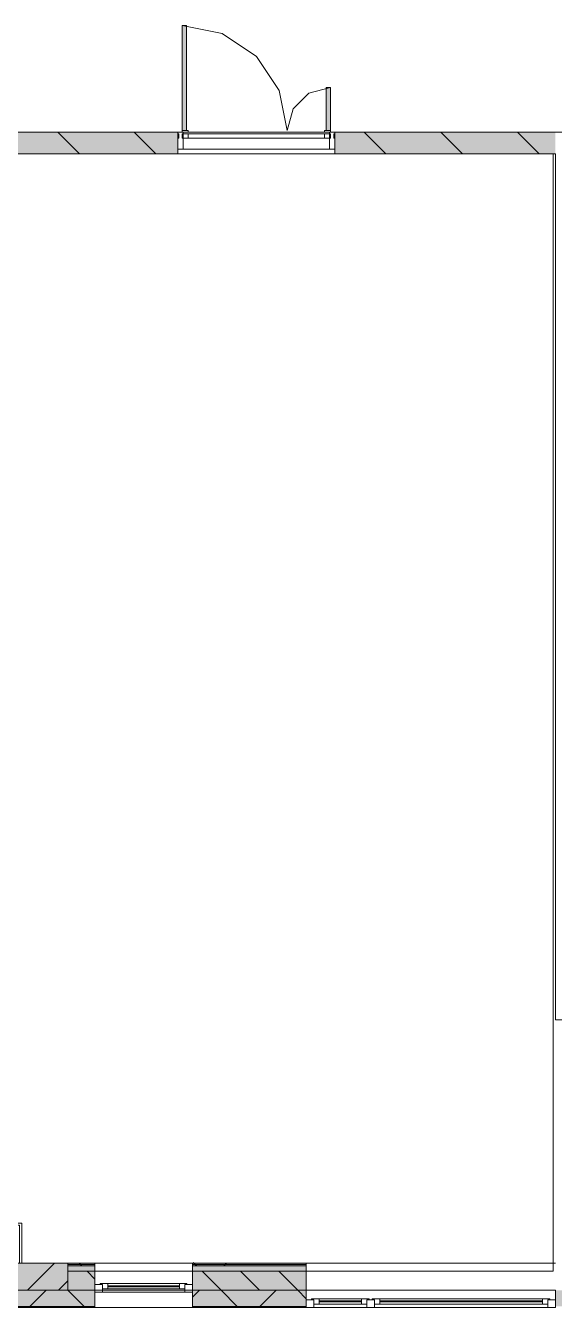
# Model space of a CAD drawing. Header units: millimetres. Extents: x -3817 to 677485, y -22715 to 103890.
# Drawn here: x 10526.2 to 10564.6, y -19605.9 to -19512.7 of the extents above; entities that cross this region are included whole.
import ezdxf

# ---------------------------------------------------------------- set-up
doc = ezdxf.new("R2010")
doc.units = ezdxf.units.MM
doc.layers.add('PDF _Геометрия', color=7, linetype='Continuous', true_color=0x1d1d1d)
doc.layers.add('PDF _Сплошная заливка', color=7, linetype='Continuous', true_color=0xffffff)

msp = doc.modelspace()

# ---------------------------------------------------------------- hatches: boundary and pattern name
at = {"layer": 'PDF _Сплошная заливка', "transparency": 33554559}
h = msp.add_hatch(color=256, dxfattribs=at)
h.paths.add_polyline_path([(10548.668, -19521.986), (10564.691, -19521.986), (10564.691, -19520.411), (10548.668, -19520.411)], flags=0)
h.paths.add_polyline_path([(10530.124, -19521.986), (10537.251, -19521.986), (10537.251, -19520.411), (10521.228, -19520.411), (10521.228, -19521.986)], flags=0)
h = msp.add_hatch(color=256, dxfattribs=at)
h.paths.add_polyline_path([(10657.933, -19604.66), (10660.751, -19604.66), (10660.751, -19603.086), (10656.814, -19603.086), (10656.814, -19604.66)], flags=0)
h.paths.add_polyline_path([(10683.495, -19604.66), (10688.309, -19604.66), (10688.309, -19603.086), (10682.01, -19603.086), (10682.01, -19604.66)], flags=0)
h.paths.add_polyline_path([(10631.618, -19604.66), (10631.618, -19603.086), (10623.35, -19603.086), (10623.35, -19604.66)], flags=0)
h.paths.add_polyline_path([(10578.864, -19604.66), (10589.1, -19604.66), (10589.1, -19603.086), (10578.864, -19603.086)], flags=0)
h.paths.add_polyline_path([(10531.228, -19604.66), (10531.228, -19603.282), (10529.259, -19603.282), (10529.259, -19604.66), (10530.124, -19604.66)], flags=0)
h.paths.add_polyline_path([(10544.731, -19604.66), (10546.581, -19604.66), (10546.581, -19603.282), (10538.314, -19603.282), (10538.314, -19604.66)], flags=0)
h.paths.add_polyline_path([(10614.296, -19604.66), (10616.264, -19604.66), (10616.264, -19603.086), (10614.296, -19603.086)], flags=0)
h.paths.add_polyline_path([(10446.135, -19604.66), (10451.309, -19604.66), (10451.309, -19603.086), (10445.01, -19603.086), (10445.01, -19604.66), (10445.168, -19604.66)], flags=0)
h.paths.add_polyline_path([(10474.537, -19604.66), (10482.804, -19604.66), (10482.804, -19603.282), (10474.537, -19603.282)], flags=0)
h.paths.add_polyline_path([(10465.482, -19604.66), (10467.45, -19604.66), (10467.45, -19603.282), (10465.482, -19603.282)], flags=0)
h.paths.add_polyline_path([(10515.086, -19604.66), (10522.173, -19604.66), (10522.173, -19603.086), (10515.086, -19603.086)], flags=0)
msp.add_hatch(color=256, dxfattribs=at).paths.add_polyline_path([(10522.821, -19604.66), (10529.259, -19604.66), (10529.259, -19602.692), (10522.173, -19602.692), (10522.173, -19604.66)])
h = msp.add_hatch(color=256, dxfattribs=at)
h.paths.add_polyline_path([(10546.581, -19602.79), (10546.581, -19602.692), (10538.314, -19602.692), (10538.314, -19602.79), (10544.731, -19602.79)], flags=0)
h.paths.add_polyline_path([(10529.259, -19602.79), (10531.228, -19602.79), (10531.228, -19602.692), (10529.259, -19602.692)], flags=0)
h = msp.add_hatch(color=256, dxfattribs=at)
h.paths.add_polyline_path([(10544.731, -19602.889), (10546.581, -19602.889), (10546.581, -19602.79), (10538.314, -19602.79), (10538.314, -19602.889)], flags=0)
h.paths.add_polyline_path([(10529.259, -19602.889), (10531.228, -19602.889), (10531.228, -19602.79), (10529.259, -19602.79)], flags=0)
at = {"layer": 'PDF _Сплошная заливка', "true_color": 0xe7e7e7, "transparency": 33554559}
h = msp.add_hatch(color=254, dxfattribs=at)
h.paths.add_polyline_path([(10544.731, -19603.282), (10546.581, -19603.282), (10546.581, -19602.889), (10538.314, -19602.889), (10538.314, -19603.282)], flags=0)
h.paths.add_polyline_path([(10530.124, -19603.282), (10531.228, -19603.282), (10531.228, -19602.889), (10529.259, -19602.889), (10529.259, -19603.282)], flags=0)
at = {"layer": 'PDF _Сплошная заливка', "transparency": 33554559}
h = msp.add_hatch(color=256, dxfattribs=at)
h.paths.add_polyline_path([(10705.405, -19605.841), (10706.025, -19605.841), (10706.025, -19604.66), (10695.395, -19604.66), (10695.395, -19605.841), (10698.102, -19605.841)], flags=0)
h.paths.add_polyline_path([(10688.309, -19605.841), (10688.309, -19604.66), (10682.01, -19604.66), (10682.01, -19605.841), (10683.495, -19605.841)], flags=0)
h.paths.add_polyline_path([(10584.899, -19605.841), (10589.1, -19605.841), (10589.1, -19604.66), (10578.864, -19604.66), (10578.864, -19605.841), (10581.248, -19605.841)], flags=0)
h.paths.add_polyline_path([(10616.264, -19605.841), (10616.264, -19604.66), (10607.209, -19604.66), (10607.209, -19605.841), (10614.113, -19605.841)], flags=0)
h.paths.add_polyline_path([(10631.618, -19605.841), (10631.618, -19604.66), (10623.35, -19604.66), (10623.35, -19605.841)], flags=0)
h.paths.add_polyline_path([(10649.727, -19605.841), (10660.751, -19605.841), (10660.751, -19604.66), (10649.727, -19604.66)], flags=0)
h.paths.add_polyline_path([(10672.54, -19605.841), (10674.923, -19605.841), (10674.923, -19604.66), (10667.837, -19604.66), (10667.837, -19605.841), (10668.888, -19605.841)], flags=0)
h.paths.add_polyline_path([(10544.731, -19605.841), (10546.581, -19605.841), (10546.581, -19604.66), (10538.314, -19604.66), (10538.314, -19605.841)], flags=0)
h.paths.add_polyline_path([(10564.691, -19605.841), (10571.777, -19605.841), (10571.777, -19604.66), (10564.691, -19604.66)], flags=0)
h.paths.add_polyline_path([(10531.228, -19605.841), (10531.228, -19604.66), (10515.086, -19604.66), (10515.086, -19605.841), (10530.124, -19605.841)], flags=0)
h.paths.add_polyline_path([(10508, -19605.841), (10508, -19604.66), (10500.977, -19604.66), (10500.977, -19605.841), (10504.562, -19605.841)], flags=0)
h.paths.add_polyline_path([(10423.594, -19605.841), (10437.924, -19605.841), (10437.924, -19604.66), (10423.594, -19604.66)], flags=0)
h.paths.add_polyline_path([(10460.742, -19605.841), (10467.45, -19605.841), (10467.45, -19604.66), (10458.396, -19604.66), (10458.396, -19605.841)], flags=0)
h.paths.add_polyline_path([(10449.787, -19605.841), (10451.309, -19605.841), (10451.309, -19604.66), (10445.01, -19604.66), (10445.01, -19605.841), (10446.135, -19605.841)], flags=0)
h.paths.add_polyline_path([(10474.537, -19605.841), (10482.741, -19605.841), (10482.741, -19604.66), (10474.537, -19604.66)], flags=0)

# ---------------------------------------------------------------- linework, layer by layer
at = {"layer": 'PDF _Геометрия', "color": 253, "lineweight": 9, "true_color": 0xaaaaaa}
for points in [[(10537.881, -19520.303), (10537.881, -19512.666), (10537.566, -19512.666), (10537.566, -19520.303)], [(10548.038, -19520.303), (10548.353, -19520.303), (10548.353, -19517.154), (10548.038, -19517.154)]]:
    msp.add_lwpolyline(points, close=True, dxfattribs=at)
for points in [[(10537.566, -19520.303), (10537.566, -19512.666), (10540.489, -19513.247), (10542.967, -19514.903), (10544.622, -19517.38), (10545.203, -19520.303), (10545.625, -19518.728), (10546.778, -19517.576), (10548.353, -19517.154), (10548.353, -19520.303)], [(10498.315, -19514.742), (10514.921, -19514.742), (10514.921, -19520.411), (10537.265, -19520.411)], [(10537.251, -19520.411), (10537.251, -19520.854)], [(10537.999, -19520.405), (10537.999, -19520.303), (10537.566, -19520.303), (10537.566, -19520.405)], [(10547.92, -19520.405), (10547.92, -19520.303), (10548.353, -19520.303), (10548.353, -19520.405)], [(10548.664, -19520.411), (10566.423, -19520.411), (10566.423, -19528.285), (10568.352, -19528.285)], [(10548.668, -19520.854), (10548.668, -19520.411)], [(10537.566, -19520.539), (10537.566, -19520.854), (10537.999, -19520.854), (10537.999, -19520.539)], [(10548.353, -19520.539), (10548.353, -19520.854), (10547.92, -19520.854), (10547.92, -19520.539)], [(10506.185, -19602.692), (10520.913, -19602.692), (10520.913, -19599.771), (10525.921, -19599.771), (10525.921, -19602.692), (10564.533, -19602.692), (10564.533, -19521.986), (10548.668, -19521.986), (10548.668, -19521.642)], [(10537.251, -19521.642), (10537.251, -19521.986), (10521.228, -19521.986)], [(10564.533, -19521.986), (10564.533, -19602.692)]]:
    msp.add_lwpolyline(points, dxfattribs=at)
at = {"layer": 'PDF _Геометрия', "color": 7, "lineweight": 9}
for points in [[(10537.251, -19520.411), (10521.228, -19520.411), (10521.228, -19521.986), (10537.251, -19521.986)], [(10537.566, -19520.539), (10537.645, -19520.539), (10537.645, -19520.405), (10537.251, -19520.405), (10537.251, -19520.539), (10537.33, -19520.539), (10537.33, -19520.854), (10537.251, -19520.854), (10537.251, -19521.642), (10537.645, -19521.642), (10537.645, -19520.854), (10537.566, -19520.854)], [(10537.645, -19520.405), (10548.274, -19520.405)], [(10548.589, -19520.854), (10548.589, -19520.539), (10548.668, -19520.539), (10548.668, -19520.405), (10548.274, -19520.405), (10548.274, -19520.539), (10548.353, -19520.539), (10548.353, -19520.854), (10548.274, -19520.854), (10548.274, -19521.642), (10548.668, -19521.642), (10548.668, -19520.854)], [(10529.259, -19602.692), (10522.173, -19602.692), (10522.173, -19604.66), (10529.259, -19604.66)], [(10529.259, -19603.282), (10529.259, -19604.66), (10531.228, -19604.66), (10531.228, -19603.282)], [(10538.314, -19602.692), (10538.314, -19603.282), (10531.228, -19603.282), (10531.228, -19602.692)], [(10531.228, -19604.802), (10531.228, -19604.251), (10531.779, -19604.251), (10531.779, -19604.802)], [(10537.92, -19604.172), (10531.621, -19604.172), (10531.621, -19604.251), (10531.779, -19604.251), (10531.779, -19604.566), (10537.763, -19604.566), (10537.763, -19604.251), (10537.92, -19604.251)], [(10537.763, -19604.802), (10537.763, -19604.251), (10538.314, -19604.251), (10538.314, -19604.802)], [(10551.148, -19605.274), (10546.975, -19605.274), (10546.975, -19605.353), (10547.133, -19605.353), (10547.133, -19605.668), (10550.991, -19605.668), (10550.991, -19605.353), (10551.148, -19605.353)], [(10564.297, -19605.274), (10551.384, -19605.274), (10551.384, -19605.353), (10551.542, -19605.353), (10551.542, -19605.668), (10564.14, -19605.668), (10564.14, -19605.353), (10564.297, -19605.353)], [(10546.581, -19605.904), (10546.581, -19605.353), (10547.133, -19605.353), (10547.133, -19605.904)], [(10550.991, -19605.904), (10550.991, -19605.353), (10551.542, -19605.353), (10551.542, -19605.904)], [(10550.991, -19605.353), (10551.542, -19605.353)], [(10564.14, -19605.904), (10564.14, -19605.353), (10564.691, -19605.353), (10564.691, -19605.904)]]:
    msp.add_lwpolyline(points, close=True, dxfattribs=at)
for points in [[(10530.102, -19521.986), (10528.528, -19520.411)], [(10535.67, -19521.986), (10534.095, -19520.411)], [(10537.251, -19520.854), (10537.251, -19520.411)], [(10537.645, -19521.642), (10548.274, -19521.642), (10537.645, -19521.642), (10537.645, -19520.854), (10537.645, -19520.539), (10537.645, -19520.405), (10537.645, -19520.539), (10537.645, -19520.854), (10548.274, -19520.854), (10537.645, -19520.854)], [(10548.274, -19520.854), (10548.274, -19520.539), (10548.274, -19520.405), (10548.274, -19520.539), (10548.274, -19520.854), (10548.274, -19521.642)], [(10568.352, -19528.285), (10566.423, -19528.285), (10566.423, -19520.411), (10564.691, -19520.411), (10548.668, -19520.411), (10548.668, -19521.986), (10564.691, -19521.986), (10564.691, -19584.976), (10566.423, -19584.976), (10566.423, -19529.86), (10568.352, -19529.86)], [(10548.668, -19520.411), (10548.668, -19520.854)], [(10552.373, -19521.986), (10550.798, -19520.411)], [(10557.94, -19521.986), (10556.365, -19520.411)], [(10563.508, -19521.986), (10561.933, -19520.411)], [(10537.645, -19520.539), (10548.274, -19520.539), (10537.645, -19520.539)], [(10548.668, -19521.642), (10548.668, -19521.986), (10537.251, -19521.986), (10537.251, -19521.642)], [(10521.661, -19602.692), (10525.165, -19602.692), (10525.165, -19600.527), (10521.661, -19600.527), (10521.661, -19603.086), (10521.07, -19603.086), (10521.07, -19600.527), (10521.07, -19600.035), (10521.07, -19599.936), (10525.755, -19599.936), (10525.755, -19600.035), (10525.755, -19600.527), (10525.755, -19602.692), (10564.526, -19602.692), (10564.533, -19602.692), (10564.691, -19602.692)], [(10512.724, -19605.904), (10515.086, -19605.904), (10515.086, -19604.66), (10515.086, -19603.086), (10522.173, -19603.086), (10522.173, -19604.66), (10515.086, -19604.66), (10515.086, -19605.904), (10531.228, -19605.904), (10531.228, -19604.66), (10538.314, -19604.66), (10531.228, -19604.66), (10531.228, -19605.904), (10535.952, -19605.904)], [(10526.34, -19604.66), (10528.308, -19602.692)], [(10531.228, -19603.282), (10531.228, -19602.692), (10529.259, -19602.692), (10529.259, -19603.282)], [(10531.228, -19602.79), (10529.259, -19602.79)], [(10531.228, -19602.889), (10529.259, -19602.889)], [(10529.259, -19603.282), (10531.228, -19603.282)], [(10530.275, -19602.889), (10530.177, -19602.79), (10530.078, -19602.692)], [(10531.228, -19603.841), (10530.669, -19603.282)], [(10538.314, -19604.66), (10546.581, -19604.66), (10546.581, -19605.904), (10538.314, -19605.904), (10538.314, -19604.66), (10546.581, -19604.66), (10546.581, -19603.282), (10546.581, -19602.692), (10564.533, -19602.692), (10564.533, -19603.282), (10546.581, -19603.282), (10538.314, -19603.282), (10538.314, -19602.692), (10546.581, -19602.692), (10546.581, -19603.282), (10538.314, -19603.282), (10538.314, -19604.66), (10538.314, -19605.904), (10542.251, -19605.904)], [(10546.581, -19602.79), (10538.314, -19602.79)], [(10546.581, -19602.889), (10538.314, -19602.889)], [(10538.421, -19602.683), (10538.372, -19602.634)], [(10538.627, -19602.889), (10538.528, -19602.79), (10538.43, -19602.692)], [(10541.579, -19605.841), (10540.398, -19604.66), (10539.02, -19603.282)], [(10540.595, -19602.889), (10540.693, -19602.79), (10540.792, -19602.692)], [(10543.182, -19604.66), (10541.804, -19603.282)], [(10546.581, -19605.276), (10545.966, -19604.66), (10544.588, -19603.282)], [(10528.585, -19604.66), (10529.259, -19603.986)], [(10531.779, -19604.251), (10531.228, -19604.251)], [(10531.621, -19604.172), (10537.92, -19604.172)], [(10532.172, -19604.172), (10532.172, -19604.566)], [(10532.172, -19604.33), (10537.369, -19604.33)], [(10537.369, -19604.172), (10537.369, -19604.566)], [(10538.314, -19604.251), (10537.763, -19604.251)], [(10531.228, -19604.66), (10529.259, -19604.66), (10522.173, -19604.66), (10515.086, -19604.66)], [(10526.507, -19605.841), (10527.688, -19604.66)], [(10530.444, -19605.841), (10529.263, -19604.66), (10529.259, -19604.656)], [(10531.228, -19604.802), (10538.314, -19604.802)], [(10537.369, -19604.408), (10532.172, -19604.408)], [(10538.314, -19605.17), (10538.823, -19604.66)], [(10543.21, -19605.841), (10544.391, -19604.66)], [(10562.329, -19605.904), (10564.691, -19605.904), (10564.691, -19604.66), (10546.581, -19604.66), (10546.581, -19605.904), (10564.691, -19605.904), (10546.581, -19605.904)], [(10564.691, -19604.66), (10546.581, -19604.66)], [(10546.975, -19605.274), (10551.148, -19605.274)], [(10547.526, -19605.274), (10547.526, -19605.668)], [(10550.597, -19605.274), (10550.597, -19605.668)], [(10551.384, -19605.274), (10564.297, -19605.274)], [(10551.936, -19605.274), (10551.936, -19605.668)], [(10563.746, -19605.274), (10563.746, -19605.668)], [(10515.086, -19605.841), (10531.228, -19605.841)], [(10515.086, -19605.865), (10531.228, -19605.865)], [(10538.314, -19605.904), (10531.228, -19605.904)], [(10538.314, -19605.841), (10546.581, -19605.841)], [(10538.314, -19605.865), (10546.581, -19605.865)], [(10544.613, -19605.904), (10549.337, -19605.904)], [(10547.133, -19605.353), (10546.581, -19605.353)], [(10564.14, -19605.904), (10547.133, -19605.904)], [(10547.526, -19605.432), (10550.597, -19605.432)], [(10550.597, -19605.511), (10547.526, -19605.511)], [(10551.936, -19605.432), (10563.746, -19605.432)], [(10563.746, -19605.511), (10551.936, -19605.511)], [(10557.605, -19605.904), (10559.967, -19605.904)], [(10564.691, -19605.353), (10564.14, -19605.353)]]:
    msp.add_lwpolyline(points, dxfattribs=at)
at = {"layer": 'PDF _Сплошная заливка', "color": 254, "lineweight": 60, "true_color": 0xe2e2e2, "transparency": 33554559}
for points in [[(10537.881, -19520.303), (10537.881, -19512.666), (10537.566, -19520.303), (10537.566, -19512.666)], [(10548.353, -19520.303), (10548.353, -19517.154), (10548.038, -19520.303), (10548.038, -19517.154)]]:
    msp.add_solid(points, dxfattribs=at)

doc.saveas('drawing.dxf')
